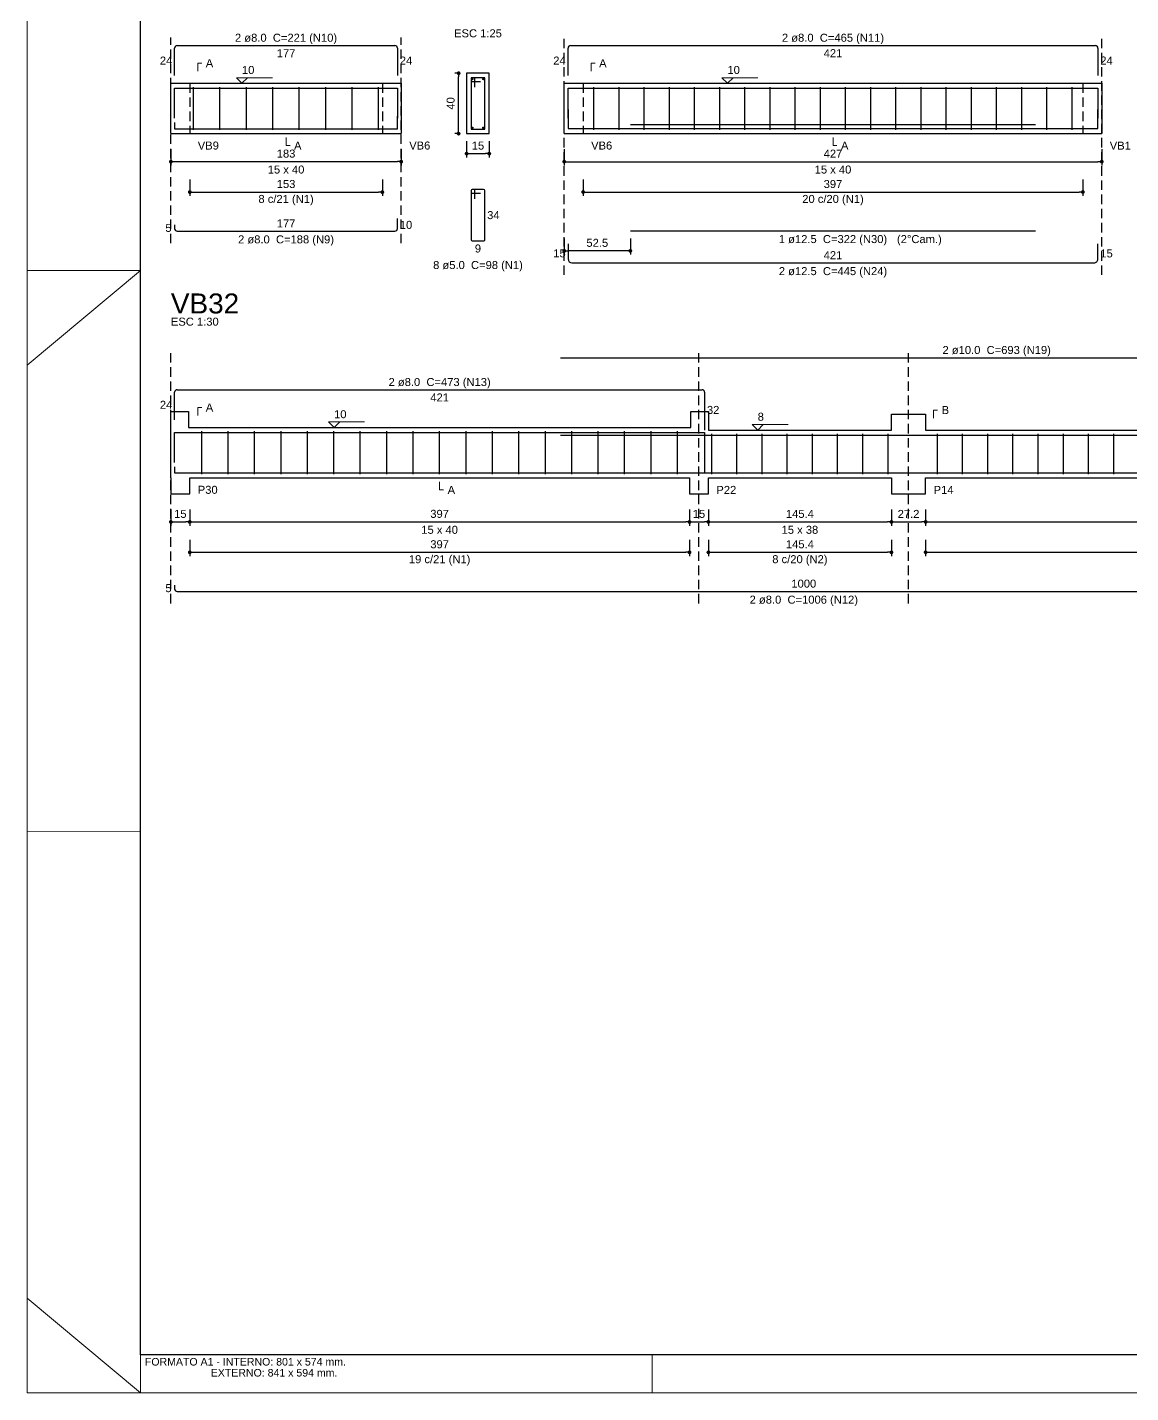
# Model space of a CAD drawing. Header units: millimetres. Extents: x 0 to 84.1, y 0 to 59.4.
# Drawn here: x 0 to 29.22, y 0 to 36.14 of the extents above; entities that cross this region are included whole.
import ezdxf

# ---------------------------------------------------------------- set-up
doc = ezdxf.new("R2010")
doc.units = ezdxf.units.MM
doc.header["$MEASUREMENT"] = 0
doc.linetypes.add('Dashed2', pattern=[0.375, 0.25, -0.125])
doc.layers.get('0').update_dxf_attribs({"color": 1, "lineweight": 13})
for name, color, linetype, lineweight in [('Descrição da armadura', 2, 'Continuous', 20), ('DT-Forma', 4, 'Continuous', 30), ('DT-Pontilhado', 7, 'Dashed2', 25), ('DT-Textos', 2, 'Continuous', 20), ('DT-Título', 3, 'Continuous', 25), ('FOLHA EXTERNA', 1, 'Continuous', 13), ('Folha_padrão', 3, 'Continuous', 25), ('Textos armaduras', 1, 'Continuous', 13)]:
    doc.layers.add(name, color=color, linetype=linetype, lineweight=lineweight)
for name, color, linetype in [('DT-Arm complementar', 252, 'Continuous'), ('DT-Barras na forma', 170, 'Continuous'), ('DT-Barras no corte', 170, 'Continuous'), ('DT-Barras rebatidas', 170, 'Continuous'), ('DT-Cotas', 12, 'Continuous')]:
    doc.layers.add(name, color=color, linetype=linetype)
doc.styles.add('Arial', font='')
doc.styles.get('Arial').set_extended_font_data('Arial')
doc.dimstyles.new('UM_25.000000', dxfattribs={"dimtxt": 0.18, "dimasz": 0.1, "dimexe": 0.1, "dimexo": 0.2, "dimgap": 0, "dimtad": 1, "dimtih": 1, "dimtoh": 1, "dimdec": 1, "dimlfac": 25, "dimzin": 0, "dimdsep": 46, "dimtxsty": 'Standard', "dimcen": 0.09, "dimdle": 0.1, "dimadec": 1, "dimazin": 2, "dimtfac": 1, "dimtdec": 4, "dimtofl": 0, "dimtmove": 0, "dimatfit": 3, "dimfxl": 1, "dimtolj": 1, "dimarcsym": 0})
doc.dimstyles.new('UM_30.000300', dxfattribs={"dimtxt": 0.18, "dimasz": 0.1, "dimexe": 0.1, "dimexo": 0.2, "dimgap": 0, "dimtad": 1, "dimtih": 1, "dimtoh": 1, "dimdec": 1, "dimlfac": 30.0003, "dimzin": 0, "dimdsep": 46, "dimtxsty": 'Standard', "dimcen": 0.09, "dimdle": 0.1, "dimadec": 1, "dimazin": 2, "dimtfac": 1, "dimtdec": 4, "dimtofl": 0, "dimtmove": 0, "dimatfit": 3, "dimfxl": 1, "dimtolj": 1, "dimarcsym": 0})

# ---------------------------------------------------------------- blocks, each defined once
blk = doc.blocks.new('_Dot')
at = {"color": 0, "linetype": 'ByBlock', "lineweight": -2}
blk.add_line((-0.5, 0), (-1, 0), dxfattribs=at)
at = {"color": 0, "linetype": 'ByBlock', "const_width": 0.5}
blk.add_lwpolyline([(-0.25, 0, 1), (0.25, 0, 1)], format="xyb", close=True, dxfattribs=at)
blk = doc.blocks.new('*D55')
at = {"layer": 'Defpoints', "color": 0}
for p in [(3.80242, 33.11692), (9.90242, 33.11692), (9.90242, 32.58742)]:
    blk.add_point(p, dxfattribs=at)
at = {"layer": 'DT-Cotas', "color": 0, "lineweight": -2}
for p, q in [((3.80242, 32.91692), (3.80242, 32.48742)), ((9.90242, 32.91692), (9.90242, 32.48742)), ((3.90242, 32.58742), (9.80242, 32.58742))]:
    blk.add_line(p, q, dxfattribs=at)
at = {"layer": 'DT-Cotas', "color": 0, "lineweight": -2, "xscale": 0.1, "yscale": 0.1, "zscale": 0.1, "rotation": 180}
blk.add_blockref('_Dot', (3.80242, 32.58742), dxfattribs=at)
at = {"layer": 'DT-Cotas', "color": 0, "lineweight": -2, "xscale": 0.1, "yscale": 0.1, "zscale": 0.1}
blk.add_blockref('_Dot', (9.90242, 32.58742), dxfattribs=at)
at = {"layer": 'DT-Cotas', "insert": (6.85242, 32.79922), "char_height": 0.2118, "attachment_point": 5, "rotation": 0.00573, "style": 'Arial'}
blk.add_mtext('\\A1;183', dxfattribs=at)
blk = doc.blocks.new('*D56')
at = {"layer": 'Defpoints', "color": 0}
for p in [(11.42272, 34.92872), (11.63452, 34.92872), (11.63452, 33.32872)]:
    blk.add_point(p, dxfattribs=at)
at = {"layer": 'DT-Cotas', "color": 0, "lineweight": -2}
for p, q in [((11.43452, 34.92872), (11.32272, 34.92872)), ((11.42272, 33.42872), (11.42272, 34.82872)), ((11.43452, 33.32872), (11.32272, 33.32872))]:
    blk.add_line(p, q, dxfattribs=at)
at = {"layer": 'DT-Cotas', "color": 0, "lineweight": -2, "xscale": 0.1, "yscale": 0.1, "zscale": 0.1}
for p, rotation in [((11.42272, 34.92872), 90), ((11.42272, 33.32872), 270)]:
    blk.add_blockref('_Dot', p, dxfattribs=dict(at, rotation=rotation))
at = {"layer": 'DT-Cotas', "insert": (11.21092, 34.12872), "char_height": 0.2118, "attachment_point": 5, "rotation": 90, "style": 'Arial'}
blk.add_mtext('\\A1;40', dxfattribs=at)
blk = doc.blocks.new('*D57')
at = {"layer": 'Defpoints', "color": 0}
for p in [(11.63452, 33.32872), (12.23452, 33.32872), (12.23452, 32.79922)]:
    blk.add_point(p, dxfattribs=at)
at = {"layer": 'DT-Cotas', "color": 0, "lineweight": -2}
for p, q in [((11.63452, 33.12872), (11.63452, 32.69922)), ((12.23452, 33.12872), (12.23452, 32.69922)), ((11.73452, 32.79922), (12.13452, 32.79922))]:
    blk.add_line(p, q, dxfattribs=at)
at = {"layer": 'DT-Cotas', "color": 0, "lineweight": -2, "xscale": 0.1, "yscale": 0.1, "zscale": 0.1, "rotation": 180}
blk.add_blockref('_Dot', (11.63452, 32.79922), dxfattribs=at)
at = {"layer": 'DT-Cotas', "color": 0, "lineweight": -2, "xscale": 0.1, "yscale": 0.1, "zscale": 0.1}
blk.add_blockref('_Dot', (12.23452, 32.79922), dxfattribs=at)
at = {"layer": 'DT-Cotas', "insert": (11.93452, 33.01102), "char_height": 0.2118, "attachment_point": 5, "rotation": 0.00573, "style": 'Arial'}
blk.add_mtext('\\A1;15', dxfattribs=at)
blk = doc.blocks.new('*D58')
at = {"layer": 'Defpoints', "color": 0}
for p in [(4.30242, 32.31208), (9.40242, 32.31208), (9.40242, 31.78258)]:
    blk.add_point(p, dxfattribs=at)
at = {"layer": 'DT-Cotas', "color": 0, "lineweight": -2}
for p, q in [((4.30242, 32.11208), (4.30242, 31.68258)), ((9.40242, 32.11208), (9.40242, 31.68258)), ((4.40242, 31.78258), (9.30242, 31.78258))]:
    blk.add_line(p, q, dxfattribs=at)
at = {"layer": 'DT-Cotas', "color": 0, "lineweight": -2, "xscale": 0.1, "yscale": 0.1, "zscale": 0.1, "rotation": 180}
blk.add_blockref('_Dot', (4.30242, 31.78258), dxfattribs=at)
at = {"layer": 'DT-Cotas', "color": 0, "lineweight": -2, "xscale": 0.1, "yscale": 0.1, "zscale": 0.1}
blk.add_blockref('_Dot', (9.40242, 31.78258), dxfattribs=at)
at = {"layer": 'DT-Cotas', "insert": (6.85242, 31.99438), "char_height": 0.2118, "attachment_point": 5, "style": 'Arial'}
blk.add_mtext('\\A1;153', dxfattribs=at)
blk = doc.blocks.new('*D59')
at = {"layer": 'Defpoints', "color": 0}
for p in [(14.22, 33.117), (28.453, 33.117), (28.453, 32.587)]:
    blk.add_point(p, dxfattribs=at)
at = {"layer": 'DT-Cotas', "color": 0, "lineweight": -2}
for p, q in [((14.22, 32.917), (14.22, 32.487)), ((28.453, 32.917), (28.453, 32.487)), ((14.32, 32.587), (28.353, 32.587))]:
    blk.add_line(p, q, dxfattribs=at)
at = {"layer": 'DT-Cotas', "color": 0, "lineweight": -2, "xscale": 0.1, "yscale": 0.1, "zscale": 0.1, "rotation": 180}
blk.add_blockref('_Dot', (14.22, 32.587), dxfattribs=at)
at = {"layer": 'DT-Cotas', "color": 0, "lineweight": -2, "xscale": 0.1, "yscale": 0.1, "zscale": 0.1}
blk.add_blockref('_Dot', (28.453, 32.587), dxfattribs=at)
at = {"layer": 'DT-Cotas', "insert": (21.336, 32.799), "char_height": 0.2118, "attachment_point": 5, "rotation": 0.0057, "style": 'Arial'}
blk.add_mtext('\\A1;427', dxfattribs=at)
blk = doc.blocks.new('*D60')
at = {"layer": 'Defpoints', "color": 0}
for p in [(14.21954, 30.75518), (15.96954, 30.75518), (14.21954, 30.22568)]:
    blk.add_point(p, dxfattribs=at)
at = {"layer": 'DT-Cotas', "color": 0, "lineweight": -2}
for p, q in [((14.21954, 30.55518), (14.21954, 30.12568)), ((15.96954, 30.55518), (15.96954, 30.12568)), ((15.86954, 30.22568), (14.31954, 30.22568))]:
    blk.add_line(p, q, dxfattribs=at)
at = {"layer": 'DT-Cotas', "color": 0, "lineweight": -2, "xscale": 0.1, "yscale": 0.1, "zscale": 0.1, "rotation": 180}
blk.add_blockref('_Dot', (14.21954, 30.22568), dxfattribs=at)
at = {"layer": 'DT-Cotas', "color": 0, "lineweight": -2, "xscale": 0.1, "yscale": 0.1, "zscale": 0.1}
blk.add_blockref('_Dot', (15.96954, 30.22568), dxfattribs=at)
at = {"layer": 'DT-Cotas', "insert": (15.09454, 30.43748), "char_height": 0.2118, "attachment_point": 5, "rotation": 0.00573, "style": 'Arial'}
blk.add_mtext('\\A1;52.5', dxfattribs=at)
blk = doc.blocks.new('*D63')
at = {"layer": 'Defpoints', "color": 0}
for p in [(14.72, 32.312), (27.953, 32.312), (27.953, 31.783)]:
    blk.add_point(p, dxfattribs=at)
at = {"layer": 'DT-Cotas', "color": 0, "lineweight": -2}
for p, q in [((14.72, 32.112), (14.72, 31.683)), ((27.953, 32.112), (27.953, 31.683)), ((14.82, 31.783), (27.853, 31.783))]:
    blk.add_line(p, q, dxfattribs=at)
at = {"layer": 'DT-Cotas', "color": 0, "lineweight": -2, "xscale": 0.1, "yscale": 0.1, "zscale": 0.1, "rotation": 180}
blk.add_blockref('_Dot', (14.72, 31.783), dxfattribs=at)
at = {"layer": 'DT-Cotas', "color": 0, "lineweight": -2, "xscale": 0.1, "yscale": 0.1, "zscale": 0.1}
blk.add_blockref('_Dot', (27.953, 31.783), dxfattribs=at)
at = {"layer": 'DT-Cotas', "insert": (21.336, 31.994), "char_height": 0.2118, "attachment_point": 5, "style": 'Arial'}
blk.add_mtext('\\A1;397', dxfattribs=at)
blk = doc.blocks.new('*D64')
at = {"layer": 'Defpoints', "color": 0}
for p in [(3.80242, 23.580347), (4.30242, 23.580347), (4.30242, 23.050847)]:
    blk.add_point(p, dxfattribs=at)
at = {"layer": 'DT-Cotas', "color": 0, "lineweight": -2}
for p, q in [((3.80242, 23.380347), (3.80242, 22.950847)), ((4.30242, 23.380347), (4.30242, 22.950847)), ((3.90242, 23.050847), (4.20242, 23.050847))]:
    blk.add_line(p, q, dxfattribs=at)
at = {"layer": 'DT-Cotas', "color": 0, "lineweight": -2, "xscale": 0.1, "yscale": 0.1, "zscale": 0.1, "rotation": 180}
blk.add_blockref('_Dot', (3.80242, 23.050847), dxfattribs=at)
at = {"layer": 'DT-Cotas', "color": 0, "lineweight": -2, "xscale": 0.1, "yscale": 0.1, "zscale": 0.1}
blk.add_blockref('_Dot', (4.30242, 23.050847), dxfattribs=at)
at = {"layer": 'DT-Cotas', "insert": (4.05242, 23.262647), "char_height": 0.2118, "attachment_point": 5, "rotation": 0.0057296, "style": 'Arial'}
blk.add_mtext('\\A1;15', dxfattribs=at)
blk = doc.blocks.new('*D65')
at = {"layer": 'Defpoints', "color": 0}
for p in [(4.302, 23.58), (17.536, 23.58), (17.536, 23.051)]:
    blk.add_point(p, dxfattribs=at)
at = {"layer": 'DT-Cotas', "color": 0, "lineweight": -2}
for p, q in [((4.302, 23.38), (4.302, 22.951)), ((17.536, 23.38), (17.536, 22.951)), ((4.402, 23.051), (17.436, 23.051))]:
    blk.add_line(p, q, dxfattribs=at)
at = {"layer": 'DT-Cotas', "color": 0, "lineweight": -2, "xscale": 0.1, "yscale": 0.1, "zscale": 0.1, "rotation": 180}
blk.add_blockref('_Dot', (4.302, 23.051), dxfattribs=at)
at = {"layer": 'DT-Cotas', "color": 0, "lineweight": -2, "xscale": 0.1, "yscale": 0.1, "zscale": 0.1}
blk.add_blockref('_Dot', (17.536, 23.051), dxfattribs=at)
at = {"layer": 'DT-Cotas', "insert": (10.919, 23.263), "char_height": 0.2118, "attachment_point": 5, "style": 'Arial'}
blk.add_mtext('\\A1;397', dxfattribs=at)
blk = doc.blocks.new('*D66')
at = {"layer": 'Defpoints', "color": 0}
for p in [(17.535753, 23.580347), (18.035759, 23.580347), (18.035759, 23.050847)]:
    blk.add_point(p, dxfattribs=at)
at = {"layer": 'DT-Cotas', "color": 0, "lineweight": -2}
for p, q in [((17.535753, 23.380347), (17.535753, 22.950847)), ((18.035759, 23.380347), (18.035759, 22.950847)), ((17.635753, 23.050847), (17.935759, 23.050847))]:
    blk.add_line(p, q, dxfattribs=at)
at = {"layer": 'DT-Cotas', "color": 0, "lineweight": -2, "xscale": 0.1, "yscale": 0.1, "zscale": 0.1, "rotation": 180}
blk.add_blockref('_Dot', (17.535753, 23.050847), dxfattribs=at)
at = {"layer": 'DT-Cotas', "color": 0, "lineweight": -2, "xscale": 0.1, "yscale": 0.1, "zscale": 0.1}
blk.add_blockref('_Dot', (18.035759, 23.050847), dxfattribs=at)
at = {"layer": 'DT-Cotas', "insert": (17.785756, 23.262647), "char_height": 0.2118, "attachment_point": 5, "rotation": 0.0057296, "style": 'Arial'}
blk.add_mtext('\\A1;15', dxfattribs=at)
blk = doc.blocks.new('*D67')
at = {"layer": 'Defpoints', "color": 0}
for p in [(18.035759, 23.580347), (22.883653, 23.580347), (22.883653, 23.050847)]:
    blk.add_point(p, dxfattribs=at)
at = {"layer": 'DT-Cotas', "color": 0, "lineweight": -2}
for p, q in [((18.035759, 23.380347), (18.035759, 22.950847)), ((22.883653, 23.380347), (22.883653, 22.950847)), ((18.135759, 23.050847), (22.783653, 23.050847))]:
    blk.add_line(p, q, dxfattribs=at)
at = {"layer": 'DT-Cotas', "color": 0, "lineweight": -2, "xscale": 0.1, "yscale": 0.1, "zscale": 0.1, "rotation": 180}
blk.add_blockref('_Dot', (18.035759, 23.050847), dxfattribs=at)
at = {"layer": 'DT-Cotas', "color": 0, "lineweight": -2, "xscale": 0.1, "yscale": 0.1, "zscale": 0.1}
blk.add_blockref('_Dot', (22.883653, 23.050847), dxfattribs=at)
at = {"layer": 'DT-Cotas', "insert": (20.459706, 23.262647), "char_height": 0.2118, "attachment_point": 5, "rotation": 0.0057296, "style": 'Arial'}
blk.add_mtext('\\A1;145.4', dxfattribs=at)
blk = doc.blocks.new('*D68')
at = {"layer": 'Defpoints', "color": 0}
for p in [(22.883653, 23.580347), (23.789691, 23.580347), (23.789691, 23.050847)]:
    blk.add_point(p, dxfattribs=at)
at = {"layer": 'DT-Cotas', "color": 0, "lineweight": -2}
for p, q in [((22.883653, 23.380347), (22.883653, 22.950847)), ((23.789691, 23.380347), (23.789691, 22.950847)), ((22.983653, 23.050847), (23.689691, 23.050847))]:
    blk.add_line(p, q, dxfattribs=at)
at = {"layer": 'DT-Cotas', "color": 0, "lineweight": -2, "xscale": 0.1, "yscale": 0.1, "zscale": 0.1, "rotation": 180}
blk.add_blockref('_Dot', (22.883653, 23.050847), dxfattribs=at)
at = {"layer": 'DT-Cotas', "color": 0, "lineweight": -2, "xscale": 0.1, "yscale": 0.1, "zscale": 0.1}
blk.add_blockref('_Dot', (23.789691, 23.050847), dxfattribs=at)
at = {"layer": 'DT-Cotas', "insert": (23.336672, 23.262647), "char_height": 0.2118, "attachment_point": 5, "rotation": 0.0057296, "style": 'Arial'}
blk.add_mtext('\\A1;27.2', dxfattribs=at)
blk = doc.blocks.new('*D69')
at = {"layer": 'Defpoints', "color": 0}
for p in [(23.789691, 23.580347), (36.415577, 23.580347), (36.415577, 23.050847)]:
    blk.add_point(p, dxfattribs=at)
at = {"layer": 'DT-Cotas', "color": 0, "lineweight": -2}
for p, q in [((23.789691, 23.380347), (23.789691, 22.950847)), ((36.415577, 23.380347), (36.415577, 22.950847)), ((23.889691, 23.050847), (36.315577, 23.050847))]:
    blk.add_line(p, q, dxfattribs=at)
at = {"layer": 'DT-Cotas', "color": 0, "lineweight": -2, "xscale": 0.1, "yscale": 0.1, "zscale": 0.1, "rotation": 180}
blk.add_blockref('_Dot', (23.789691, 23.050847), dxfattribs=at)
at = {"layer": 'DT-Cotas', "color": 0, "lineweight": -2, "xscale": 0.1, "yscale": 0.1, "zscale": 0.1}
blk.add_blockref('_Dot', (36.415577, 23.050847), dxfattribs=at)
at = {"layer": 'DT-Cotas', "insert": (30.102634, 23.262647), "char_height": 0.2118, "attachment_point": 5, "style": 'Arial'}
blk.add_mtext('\\A1;378.8', dxfattribs=at)
blk = doc.blocks.new('*D75')
at = {"layer": 'Defpoints', "color": 0}
for p in [(4.302, 22.776), (17.536, 22.776), (17.536, 22.246)]:
    blk.add_point(p, dxfattribs=at)
at = {"layer": 'DT-Cotas', "color": 0, "lineweight": -2}
for p, q in [((4.302, 22.576), (4.302, 22.146)), ((17.536, 22.576), (17.536, 22.146)), ((4.402, 22.246), (17.436, 22.246))]:
    blk.add_line(p, q, dxfattribs=at)
at = {"layer": 'DT-Cotas', "color": 0, "lineweight": -2, "xscale": 0.1, "yscale": 0.1, "zscale": 0.1, "rotation": 180}
blk.add_blockref('_Dot', (4.302, 22.246), dxfattribs=at)
at = {"layer": 'DT-Cotas', "color": 0, "lineweight": -2, "xscale": 0.1, "yscale": 0.1, "zscale": 0.1}
blk.add_blockref('_Dot', (17.536, 22.246), dxfattribs=at)
at = {"layer": 'DT-Cotas', "insert": (10.919, 22.458), "char_height": 0.2118, "attachment_point": 5, "style": 'Arial'}
blk.add_mtext('\\A1;397', dxfattribs=at)
blk = doc.blocks.new('*D76')
at = {"layer": 'Defpoints', "color": 0}
for p in [(18.035759, 22.775507), (22.883653, 22.775507), (22.883653, 22.246007)]:
    blk.add_point(p, dxfattribs=at)
at = {"layer": 'DT-Cotas', "color": 0, "lineweight": -2}
for p, q in [((18.035759, 22.575507), (18.035759, 22.146007)), ((22.883653, 22.575507), (22.883653, 22.146007)), ((18.135759, 22.246007), (22.783653, 22.246007))]:
    blk.add_line(p, q, dxfattribs=at)
at = {"layer": 'DT-Cotas', "color": 0, "lineweight": -2, "xscale": 0.1, "yscale": 0.1, "zscale": 0.1, "rotation": 180}
blk.add_blockref('_Dot', (18.035759, 22.246007), dxfattribs=at)
at = {"layer": 'DT-Cotas', "color": 0, "lineweight": -2, "xscale": 0.1, "yscale": 0.1, "zscale": 0.1}
blk.add_blockref('_Dot', (22.883653, 22.246007), dxfattribs=at)
at = {"layer": 'DT-Cotas', "insert": (20.459706, 22.457807), "char_height": 0.2118, "attachment_point": 5, "rotation": 0.0057296, "style": 'Arial'}
blk.add_mtext('\\A1;145.4', dxfattribs=at)
blk = doc.blocks.new('*D77')
at = {"layer": 'Defpoints', "color": 0}
for p in [(23.789691, 22.775507), (36.415577, 22.775507), (36.415577, 22.246007)]:
    blk.add_point(p, dxfattribs=at)
at = {"layer": 'DT-Cotas', "color": 0, "lineweight": -2}
for p, q in [((23.789691, 22.575507), (23.789691, 22.146007)), ((36.415577, 22.575507), (36.415577, 22.146007)), ((23.889691, 22.246007), (36.315577, 22.246007))]:
    blk.add_line(p, q, dxfattribs=at)
at = {"layer": 'DT-Cotas', "color": 0, "lineweight": -2, "xscale": 0.1, "yscale": 0.1, "zscale": 0.1, "rotation": 180}
blk.add_blockref('_Dot', (23.789691, 22.246007), dxfattribs=at)
at = {"layer": 'DT-Cotas', "color": 0, "lineweight": -2, "xscale": 0.1, "yscale": 0.1, "zscale": 0.1}
blk.add_blockref('_Dot', (36.415577, 22.246007), dxfattribs=at)
at = {"layer": 'DT-Cotas', "insert": (30.102634, 22.457807), "char_height": 0.2118, "attachment_point": 5, "style": 'Arial'}
blk.add_mtext('\\A1;378.8', dxfattribs=at)

msp = doc.modelspace()

# ---------------------------------------------------------------- linework, layer by layer
at = {"layer": 'DT-Arm complementar'}
for p, q in [((4.4024, 33.4287), (4.4024, 34.5621)), ((5.1024, 33.4287), (5.1024, 34.5621)), ((5.8024, 33.4287), (5.8024, 34.5621)), ((6.5024, 33.4287), (6.5024, 34.5621)), ((7.2024, 33.4287), (7.2024, 34.5621)), ((7.9024, 33.4287), (7.9024, 34.5621)), ((8.6024, 33.4287), (8.6024, 34.5621)), ((9.3024, 33.4287), (9.3024, 34.5621)), ((15.0029, 33.4287), (15.0029, 34.5621)), ((15.6695, 33.4287), (15.6695, 34.5621)), ((16.3362, 33.4287), (16.3362, 34.5621)), ((17.0029, 33.4287), (17.0029, 34.5621)), ((17.6695, 33.4287), (17.6695, 34.5621)), ((18.3362, 33.4287), (18.3362, 34.5621)), ((19.0029, 33.4287), (19.0029, 34.5621)), ((19.6695, 33.4287), (19.6695, 34.5621)), ((20.3362, 33.4287), (20.3362, 34.5621)), ((21.0029, 33.4287), (21.0029, 34.5621)), ((21.6695, 33.4287), (21.6695, 34.5621)), ((22.3362, 33.4287), (22.3362, 34.5621)), ((23.0029, 33.4287), (23.0029, 34.5621)), ((23.6695, 33.4287), (23.6695, 34.5621)), ((24.3362, 33.4287), (24.3362, 34.5621)), ((25.0029, 33.4287), (25.0029, 34.5621)), ((25.6695, 33.4287), (25.6695, 34.5621)), ((26.3362, 33.4287), (26.3362, 34.5621)), ((27.0029, 33.4287), (27.0029, 34.5621)), ((27.6695, 33.4287), (27.6695, 34.5621)), ((4.6191, 24.3157), (4.6191, 25.4491)), ((5.3191, 24.3157), (5.3191, 25.4491)), ((6.0191, 24.3157), (6.0191, 25.4491)), ((6.7191, 24.3157), (6.7191, 25.4491)), ((7.4191, 24.3157), (7.4191, 25.4491)), ((8.1191, 24.3157), (8.1191, 25.4491)), ((8.8191, 24.3157), (8.8191, 25.4491)), ((9.5191, 24.3157), (9.5191, 25.4491)), ((10.2191, 24.3157), (10.2191, 25.4491)), ((10.9191, 24.3157), (10.9191, 25.4491)), ((11.6191, 24.3157), (11.6191, 25.4491)), ((12.3191, 24.3157), (12.3191, 25.4491)), ((13.0191, 24.3157), (13.0191, 25.4491)), ((13.7191, 24.3157), (13.7191, 25.4491)), ((14.4191, 24.3157), (14.4191, 25.4491)), ((15.1191, 24.3157), (15.1191, 25.4491)), ((15.8191, 24.3157), (15.8191, 25.4491)), ((16.5191, 24.3157), (16.5191, 25.4491)), ((17.2191, 24.3157), (17.2191, 25.4491)), ((18.1264, 24.3157), (18.1264, 25.3824)), ((18.793, 24.3157), (18.793, 25.3824)), ((19.4597, 24.3157), (19.4597, 25.3824)), ((20.1264, 24.3157), (20.1264, 25.3824)), ((20.793, 24.3157), (20.793, 25.3824)), ((21.4597, 24.3157), (21.4597, 25.3824)), ((22.1264, 24.3157), (22.1264, 25.3824)), ((22.793, 24.3157), (22.793, 25.3824)), ((24.1026, 24.3157), (24.1026, 25.3824)), ((24.7693, 24.3157), (24.7693, 25.3824)), ((25.436, 24.3157), (25.436, 25.3824)), ((26.1026, 24.3157), (26.1026, 25.3824)), ((26.7693, 24.3157), (26.7693, 25.3824)), ((27.436, 24.3157), (27.436, 25.3824)), ((28.1026, 24.3157), (28.1026, 25.3824)), ((28.7693, 24.3157), (28.7693, 25.3824))]:
    msp.add_line(p, q, dxfattribs=at)
at = {"layer": 'DT-Barras na forma'}
for p, q in [((11.8545, 34.8087), (11.7545, 34.8087)), ((11.7545, 34.8087), (11.7545, 33.4487)), ((12.1145, 34.8087), (11.7545, 34.8087)), ((11.7545, 34.8087), (11.7545, 34.7087)), ((11.7545, 34.7087), (12.0045, 34.7087)), ((11.8545, 34.5587), (11.8545, 34.8087)), ((12.1145, 33.4487), (12.1145, 34.8087)), ((11.7545, 33.4487), (12.1145, 33.4487))]:
    msp.add_line(p, q, dxfattribs=at)
for points in [[(3.9024, 33.7357), (3.9024, 34.5321), (9.8024, 34.5321), (9.8024, 33.7357)], [(14.3195, 33.7357), (14.3195, 34.5321), (28.3529, 34.5321), (28.3529, 33.7357)], [(3.9024, 33.6254), (3.9024, 33.4587), (9.8024, 33.4587), (9.8024, 33.7921)], [(14.3195, 33.9662), (14.3195, 33.4662), (28.3529, 33.4662), (28.3529, 33.9662)], [(15.9695, 33.5746), (26.7029, 33.5746)], [(3.9024, 24.6227), (3.9024, 25.4191), (17.9358, 25.4191), (17.9358, 24.3524)], [(14.1191, 25.3491), (37.223, 25.3491)], [(3.9024, 24.5124), (3.9024, 24.3457), (37.223, 24.3457), (37.223, 24.5124)]]:
    msp.add_lwpolyline(points, dxfattribs=at)
at = {"layer": 'DT-Barras no corte'}
for centre in [(11.7905, 34.7727), (12.0785, 34.7727), (11.7905, 33.4847), (12.0785, 33.4847)]:
    msp.add_circle(centre, 0.016, dxfattribs=at)
at = {"layer": 'DT-Barras rebatidas'}
for p, q in [((3.9024, 34.8653), (3.9024, 35.595)), ((3.9691, 35.6616), (9.7357, 35.6616)), ((9.8024, 35.595), (9.8024, 34.8653)), ((14.3195, 34.8653), (14.3195, 35.595)), ((14.3862, 35.6616), (28.2861, 35.6616)), ((28.3527, 35.595), (28.3527, 34.8653)), ((11.7545, 31.822), (11.7545, 30.522)), ((11.7545, 31.822), (11.7545, 31.782)), ((11.8245, 31.852), (11.7845, 31.852)), ((12.0845, 31.852), (11.7845, 31.852)), ((11.8545, 31.602), (11.8545, 31.822)), ((12.1145, 30.522), (12.1145, 31.822)), ((11.7845, 31.752), (12.0045, 31.752)), ((3.9024, 30.9143), (3.9024, 30.8143)), ((3.9691, 30.7477), (9.7357, 30.7477)), ((9.8024, 30.8143), (9.8024, 31.081)), ((15.9695, 30.7552), (26.7028, 30.7552)), ((11.7845, 30.492), (12.0845, 30.492)), ((14.3195, 30.408), (14.3195, 30.0122)), ((28.3527, 30.0122), (28.3527, 30.408)), ((14.4237, 29.908), (28.2486, 29.908)), ((14.1191, 27.3959), (37.2228, 27.3959)), ((3.9024, 25.7523), (3.9024, 26.482)), ((3.9691, 26.5487), (17.869, 26.5487)), ((17.9356, 26.482), (17.9356, 25.482)), ((3.9024, 21.3778), (3.9024, 21.2778)), ((3.9691, 21.2111), (37.156, 21.2111))]:
    msp.add_line(p, q, dxfattribs=at)
for centre, radius, start, end in [((3.9691, 35.595), 0.0667, 90, 179.99998), ((9.7357, 35.595), 0.0667, 0, 90), ((14.3862, 35.595), 0.0667, 90, 179.99998), ((28.2861, 35.595), 0.0667, 0, 90), ((11.7845, 31.822), 0.03, 90.00002, 180), ((11.7845, 31.822), 0.03, 90.00001, 180), ((11.8245, 31.822), 0.03, 0, 90.00002), ((12.0845, 31.822), 0.03, 0.00002, 90.00001), ((11.7845, 31.782), 0.03, 180, 270), ((3.9691, 30.8143), 0.0667, 180, 270), ((9.7357, 30.8143), 0.0667, 270, 0.00002), ((11.7845, 30.522), 0.03, 180, 270), ((12.0845, 30.522), 0.03, 270, 0.00002), ((14.4237, 30.0122), 0.1042, 180, 270), ((28.2486, 30.0122), 0.1042, 270, 0.00002), ((3.9691, 26.482), 0.0667, 90, 179.99998), ((17.869, 26.482), 0.0667, 0, 90), ((3.9691, 21.2778), 0.0667, 180, 270)]:
    msp.add_arc(centre, radius, start, end, dxfattribs=at)
at = {"layer": 'DT-Forma'}
for p, q in [((12.2345, 34.9287), (11.6345, 34.9287)), ((11.6345, 34.9287), (11.6345, 33.3287)), ((12.2345, 33.3287), (12.2345, 34.9287)), ((3.8024, 34.6621), (4.3024, 34.6621)), ((4.3024, 34.6621), (9.4024, 34.6621)), ((9.4024, 34.6621), (9.9024, 34.6621)), ((14.2195, 34.6621), (14.7195, 34.6621)), ((14.7195, 34.6621), (27.9529, 34.6621)), ((27.9529, 34.6621), (28.4529, 34.6621)), ((3.8024, 33.3287), (4.3024, 33.3287)), ((4.3024, 33.3287), (9.4024, 33.3287)), ((9.4024, 33.3287), (9.9024, 33.3287)), ((11.6345, 33.3287), (12.2345, 33.3287)), ((14.2195, 33.3287), (14.7195, 33.3287)), ((14.7195, 33.3287), (27.9529, 33.3287)), ((27.9529, 33.3287), (28.4529, 33.3287)), ((3.8024, 25.5491), (3.8024, 25.9727)), ((3.8024, 25.9727), (4.2691, 25.9727)), ((4.2691, 25.9727), (4.2691, 25.5491)), ((17.5691, 25.5491), (17.5691, 25.9727)), ((17.5691, 25.9727), (18.0358, 25.9727)), ((18.0358, 25.9727), (18.0358, 25.4824)), ((22.8837, 25.4824), (22.8837, 25.906)), ((22.8837, 25.906), (23.7897, 25.906)), ((23.7897, 25.906), (23.7897, 25.4824)), ((4.2691, 25.5491), (17.5691, 25.5491)), ((18.0358, 25.4824), (22.8837, 25.4824)), ((23.7897, 25.4824), (36.4156, 25.4824)), ((3.8024, 24.2157), (3.8024, 23.7921)), ((4.3024, 23.7921), (4.3024, 24.2157)), ((4.3024, 24.2157), (17.5358, 24.2157)), ((17.5358, 24.2157), (17.5358, 23.7921)), ((18.0358, 23.7921), (18.0358, 24.2157)), ((18.0358, 24.2157), (22.8837, 24.2157)), ((22.8837, 24.2157), (22.8837, 23.7921)), ((23.7897, 23.7921), (23.7897, 24.2157)), ((23.7897, 24.2157), (36.4156, 24.2157)), ((3.8024, 23.7921), (4.3024, 23.7921)), ((17.5358, 23.7921), (18.0358, 23.7921)), ((22.8837, 23.7921), (23.7897, 23.7921))]:
    msp.add_line(p, q, dxfattribs=at)
at = {"layer": 'DT-Forma', "linetype": 'Continuous'}
for p, q in [((3.8024, 33.3287), (3.8024, 34.6621)), ((9.9024, 34.6621), (9.9024, 33.3287)), ((14.2195, 33.3287), (14.2195, 34.6621)), ((28.4529, 34.6621), (28.4529, 33.3287)), ((3.8024, 24.2157), (3.8024, 25.5491))]:
    msp.add_line(p, q, dxfattribs=at)
at = {"layer": 'DT-Pontilhado'}
for p, q in [((3.8024, 30.43), (3.8024, 35.8735)), ((9.9024, 30.43), (9.9024, 35.8735)), ((14.2195, 29.5903), (14.2195, 35.8735)), ((28.4529, 29.5903), (28.4529, 35.8735)), ((4.3024, 34.6621), (4.3024, 33.3287)), ((9.4024, 34.6621), (9.4024, 33.3287)), ((14.7195, 34.6621), (14.7195, 33.3287)), ((27.9529, 34.6621), (27.9529, 33.3287)), ((3.8024, 20.8934), (3.8024, 27.6077)), ((17.7858, 20.8934), (17.7858, 27.6077)), ((23.3367, 20.8934), (23.3367, 27.6077))]:
    msp.add_line(p, q, dxfattribs=at)
at = {"layer": 'DT-Textos'}
for points in [[(4.5142, 34.9798), (4.5142, 35.1916), (4.6201, 35.1916)], [(14.9313, 34.9798), (14.9313, 35.1916), (15.0372, 35.1916)], [(5.8324, 34.8103), (5.6842, 34.6621), (5.5359, 34.8103), (6.489, 34.8103)], [(18.6895, 34.8103), (18.5413, 34.6621), (18.393, 34.8103), (19.3461, 34.8103)], [(6.8524, 33.2228), (6.8524, 33.011), (6.9583, 33.011)], [(21.3362, 33.2228), (21.3362, 33.011), (21.4421, 33.011)], [(4.5142, 25.8668), (4.5142, 26.0786), (4.6201, 26.0786)], [(8.2724, 25.6973), (8.1242, 25.5491), (7.9759, 25.6973), (8.929, 25.6973)], [(24.0015, 25.8001), (24.0015, 26.0119), (24.1074, 26.0119)], [(19.4901, 25.6307), (19.3419, 25.4824), (19.1936, 25.6307), (20.1467, 25.6307)], [(10.9191, 24.1098), (10.9191, 23.898), (11.025, 23.898)]]:
    msp.add_lwpolyline(points, dxfattribs=at)
at = {"layer": 'FOLHA EXTERNA', "color": 2}
for p, q in [((3, 29.7077), (0, 29.7081)), ((3, 29.7077), (0, 27.2001)), ((3, 14.8577), (0, 14.8501)), ((3, 0.0001), (0, 2.5001))]:
    msp.add_line(p, q, dxfattribs=at)
at = {"layer": 'FOLHA EXTERNA', "color": 2, "linetype": 'Continuous'}
for points in [[(0, 0), (84.1, 0), (84.1, 59.4), (0, 59.4), (0, 0)], [(3, 29.7076), (0, 29.708)], [(3, 1.0076), (3, 0)], [(16.55, 1.0076), (16.55, 0)]]:
    msp.add_lwpolyline(points, dxfattribs=at)
at = {"layer": 'Folha_padrão', "color": 6, "linetype": 'Continuous'}
msp.add_lwpolyline([(3, 58.4), (83.1, 58.4), (83.1, 1), (3, 1), (3, 58.4)], dxfattribs=at)

# ---------------------------------------------------------------- texts
at = {"layer": 'Descrição da armadura', "char_height": 0.2118, "attachment_point": 8, "line_spacing_factor": 0.9, "style": 'Arial'}
for s, insert, width in [('2 ø8.0  C=221 (N10)', (6.852, 35.6981), 5.409617), ('2 ø8.0  C=465 (N11)', (21.3361, 35.6981), 5.409617), ('8 c/21 (N1)', (6.8524, 31.431), 2.79576), ('20 c/20 (N1)', (21.3362, 31.431), 3.04992), ('2 ø8.0  C=188 (N9)', (6.852, 30.3601), 5.080617), ('1 ø12.5  C=322 (N30)', (21.3361, 30.3681), 5.738617), ('8 ø5.0  C=98 (N1)', (11.935, 29.6811), 4.751616), ('2 ø12.5  C=445 (N24)', (21.3361, 29.5201), 5.738617), ('2 ø10.0  C=693 (N19)', (25.671, 27.4323), 5.738617), ('2 ø8.0  C=473 (N13)', (10.919, 26.5843), 5.409617), ('19 c/21 (N1)', (10.9191, 21.8944), 3.04992), ('8 c/20 (N2)', (20.4597, 21.8944), 2.79576), ('2 ø8.0  C=1006 (N12)', (20.563, 20.8233), 5.738617)]:
    msp.add_mtext(s, dxfattribs=dict(at, insert=insert, width=width))
at = {"layer": 'DT-Textos', "char_height": 0.2118, "line_spacing_factor": 0.798, "style": 'Arial'}
for s, insert, width, attachment_point in [('ESC 1:25', (11.935, 35.8759), 2.03328, 8), ('A', (4.726, 35.0859), 0.25416, 7), ('10', (5.684, 34.9059), 0.50832, 7), ('A', (15.1431, 35.0859), 0.25416, 7), ('10', (18.5411, 34.9059), 0.50832, 7), ('VB9', (4.514, 32.9049), 0.76248, 7), ('A', (7.064, 32.9049), 0.25416, 7), ('VB6', (10.114, 32.9049), 0.76248, 7), ('VB6', (14.9311, 32.9049), 0.76248, 7), ('A', (21.5481, 32.9049), 0.25416, 7), ('VB1', (28.6651, 32.9049), 0.76248, 7), ('15 x 40', (6.852, 32.2699), 1.77912, 8), ('15 x 40', (21.3361, 32.2699), 1.77912, 8), ('(2%%dCam.)', (23.0301, 30.3681), 2.03328, 7), ('ESC 1:30', (3.802, 28.2432), 2.03328, 7), ('A', (4.726, 25.9732), 0.25416, 7), ('B', (24.213, 25.9062), 0.25416, 7), ('10', (8.124, 25.7922), 0.50832, 7), ('8', (19.342, 25.7262), 0.25416, 7), ('P30', (4.514, 23.7922), 0.76248, 7), ('A', (11.131, 23.7922), 0.25416, 7), ('P22', (18.248, 23.7922), 0.76248, 7), ('P14', (24.001, 23.7922), 0.76248, 7), ('15 x 40', (10.919, 22.7332), 1.77912, 8), ('15 x 38', (20.46, 22.7332), 1.77912, 8)]:
    msp.add_mtext(s, dxfattribs=dict(at, insert=insert, width=width, attachment_point=attachment_point))
at = {"layer": 'DT-Título', "insert": (3.802, 28.561), "char_height": 0.5295, "width": 2.5416, "attachment_point": 7, "line_spacing_factor": 0.798, "style": 'Arial'}
msp.add_mtext('VB32', dxfattribs=at)
at = {"layer": 'FOLHA EXTERNA', "color": 2, "char_height": 0.2, "attachment_point": 7, "line_spacing_factor": 0.9, "style": 'Arial'}
for s, insert, width in [('FORMATO A1 - INTERNO: 801 x 574 mm.', (3.114, 0.716), 16.8), ('EXTERNO: 841 x 594 mm.', (4.859, 0.425), 10.56)]:
    msp.add_mtext(s, dxfattribs=dict(at, insert=insert, width=width))
at = {"layer": 'Textos armaduras', "char_height": 0.2118, "line_spacing_factor": 0.9, "style": 'Arial'}
for s, insert, width, attachment_point in [('177', (6.8524, 35.5644), 1.387001, 2), ('421', (21.3361, 35.5644), 1.387001, 2), ('24', (3.8399, 35.1576), 1.058001, 9), ('24', (9.8649, 35.3694), 1.058001, 1), ('24', (14.257, 35.1576), 1.058001, 9), ('24', (28.4153, 35.3694), 1.058001, 1), ('34', (12.1771, 31.2779), 1.058001, 1), ('5', (3.8211, 30.7251), 0.729, 9), ('177', (6.8524, 30.845), 1.387001, 8), ('10', (9.865, 31.0202), 1.058001, 1), ('9', (11.9345, 30.3947), 0.729, 2), ('15', (14.257, 30.0521), 1.058001, 9), ('421', (21.3361, 30.0053), 1.387001, 8), ('15', (28.4153, 30.2639), 1.058001, 1), ('421', (10.919, 26.4514), 1.387001, 2), ('24', (3.8398, 26.0446), 1.058001, 9), ('32', (17.9982, 26.1212), 1.058001, 1), ('5', (3.8211, 21.1885), 0.729, 9), ('1000', (20.5626, 21.3084), 1.716001, 8)]:
    msp.add_mtext(s, dxfattribs=dict(at, insert=insert, width=width, attachment_point=attachment_point))

# ---------------------------------------------------------------- dimensions: what is measured, and where the dimension line sits
at = {"layer": 'DT-Cotas'}
for base, p1, p2, angle, dimstyle, override, picture, middle, dimtype, turn in [((11.4227, 34.9287), (11.6345, 33.3287), (11.6345, 34.9287), 90, 'UM_25.000000', {"dimtxt": 0.2118, "dimasz": 0.1, "dimexe": 0.1, "dimexo": 0.2, "dimtad": 1, "dimtih": 0, "dimtoh": 0, "dimdec": 1, "dimlfac": 25, "dimzin": 8, "dimtxsty": 'Arial', "dimblk": 'Dot', "dimblk1": 'Dot', "dimblk2": 'Dot', "dimsah": 1, "dimdle": 0.1, "dimse1": 0, "dimse2": 0, "dimclrt": 256, "dimadec": 1, "dimazin": 3, "dimtmove": 2, "dimldrblk": 'Dot'}, '*D56', (11.2109, 34.1287), 160, 90), ((14.2195, 30.2257), (15.9695, 30.7552), (14.2195, 30.7552), 180, 'UM_30.000300', {"dimtxt": 0.2118, "dimasz": 0.1, "dimexe": 0.1, "dimexo": 0.2, "dimtad": 1, "dimtih": 0, "dimtoh": 0, "dimdec": 1, "dimlfac": 30.0003, "dimzin": 8, "dimtxsty": 'Arial', "dimblk": 'Dot', "dimblk1": 'Dot', "dimblk2": 'Dot', "dimsah": 1, "dimdle": 0.1, "dimse1": 0, "dimse2": 0, "dimclrt": 256, "dimadec": 1, "dimazin": 3, "dimtmove": 2, "dimldrblk": 'Dot'}, '*D60', (15.0945, 30.4375), 161, 0.00573)]:
    dim = msp.add_linear_dim(base=base, p1=p1, p2=p2, angle=angle, dimstyle=dimstyle, override=override, dxfattribs=at)
    dim.commit()
    dim.dimension.update_dxf_attribs({"geometry": picture, "text_midpoint": middle, "dimtype": dimtype, "text_rotation": turn})
for base, p1, p2, dimstyle, override, picture, middle in [((12.2345, 32.7992), (11.6345, 33.3287), (12.2345, 33.3287), 'UM_25.000000', {"dimtxt": 0.2118, "dimasz": 0.1, "dimexe": 0.1, "dimexo": 0.2, "dimtad": 1, "dimtih": 0, "dimtoh": 0, "dimdec": 1, "dimlfac": 25, "dimzin": 8, "dimtxsty": 'Arial', "dimblk": 'Dot', "dimblk1": 'Dot', "dimblk2": 'Dot', "dimsah": 1, "dimdle": 0.1, "dimse1": 0, "dimse2": 0, "dimclrt": 256, "dimadec": 1, "dimazin": 3, "dimtmove": 2, "dimldrblk": 'Dot'}, '*D57', (11.9345, 33.011)), ((9.9024, 32.5874), (3.8024, 33.1169), (9.9024, 33.1169), 'UM_30.000300', {"dimtxt": 0.2118, "dimasz": 0.1, "dimexe": 0.1, "dimexo": 0.2, "dimtad": 1, "dimtih": 0, "dimtoh": 0, "dimdec": 1, "dimlfac": 30.0003, "dimzin": 8, "dimtxsty": 'Arial', "dimblk": 'Dot', "dimblk1": 'Dot', "dimblk2": 'Dot', "dimsah": 1, "dimdle": 0.1, "dimse1": 0, "dimse2": 0, "dimclrt": 256, "dimadec": 1, "dimazin": 3, "dimtmove": 2, "dimldrblk": 'Dot'}, '*D55', (6.8524, 32.7992)), ((28.4529, 32.5874), (14.2195, 33.1169), (28.4529, 33.1169), 'UM_30.000300', {"dimtxt": 0.2118, "dimasz": 0.1, "dimexe": 0.1, "dimexo": 0.2, "dimtad": 1, "dimtih": 0, "dimtoh": 0, "dimdec": 1, "dimlfac": 30.0003, "dimzin": 8, "dimtxsty": 'Arial', "dimblk": 'Dot', "dimblk1": 'Dot', "dimblk2": 'Dot', "dimsah": 1, "dimdle": 0.1, "dimse1": 0, "dimse2": 0, "dimclrt": 256, "dimadec": 1, "dimazin": 3, "dimtmove": 2, "dimldrblk": 'Dot'}, '*D59', (21.3362, 32.7992)), ((4.3024, 23.0508), (3.8024, 23.5803), (4.3024, 23.5803), 'UM_30.000300', {"dimtxt": 0.2118, "dimasz": 0.1, "dimexe": 0.1, "dimexo": 0.2, "dimtad": 1, "dimtih": 0, "dimtoh": 0, "dimdec": 1, "dimlfac": 30.0003, "dimzin": 8, "dimtxsty": 'Arial', "dimblk": 'Dot', "dimblk1": 'Dot', "dimblk2": 'Dot', "dimsah": 1, "dimdle": 0.1, "dimse1": 0, "dimse2": 0, "dimclrt": 256, "dimadec": 1, "dimazin": 3, "dimtmove": 2, "dimldrblk": 'Dot'}, '*D64', (4.0524, 23.2626)), ((18.0358, 23.0508), (17.5358, 23.5803), (18.0358, 23.5803), 'UM_30.000300', {"dimtxt": 0.2118, "dimasz": 0.1, "dimexe": 0.1, "dimexo": 0.2, "dimtad": 1, "dimtih": 0, "dimtoh": 0, "dimdec": 1, "dimlfac": 30.0003, "dimzin": 8, "dimtxsty": 'Arial', "dimblk": 'Dot', "dimblk1": 'Dot', "dimblk2": 'Dot', "dimsah": 1, "dimdle": 0.1, "dimse1": 0, "dimse2": 0, "dimclrt": 256, "dimadec": 1, "dimazin": 3, "dimtmove": 2, "dimldrblk": 'Dot'}, '*D66', (17.7858, 23.2626)), ((22.8837, 23.0508), (18.0358, 23.5803), (22.8837, 23.5803), 'UM_30.000300', {"dimtxt": 0.2118, "dimasz": 0.1, "dimexe": 0.1, "dimexo": 0.2, "dimtad": 1, "dimtih": 0, "dimtoh": 0, "dimdec": 1, "dimlfac": 30.0003, "dimzin": 8, "dimtxsty": 'Arial', "dimblk": 'Dot', "dimblk1": 'Dot', "dimblk2": 'Dot', "dimsah": 1, "dimdle": 0.1, "dimse1": 0, "dimse2": 0, "dimclrt": 256, "dimadec": 1, "dimazin": 3, "dimtmove": 2, "dimldrblk": 'Dot'}, '*D67', (20.4597, 23.2626)), ((23.7897, 23.0508), (22.8837, 23.5803), (23.7897, 23.5803), 'UM_30.000300', {"dimtxt": 0.2118, "dimasz": 0.1, "dimexe": 0.1, "dimexo": 0.2, "dimtad": 1, "dimtih": 0, "dimtoh": 0, "dimdec": 1, "dimlfac": 30.0003, "dimzin": 8, "dimtxsty": 'Arial', "dimblk": 'Dot', "dimblk1": 'Dot', "dimblk2": 'Dot', "dimsah": 1, "dimdle": 0.1, "dimse1": 0, "dimse2": 0, "dimclrt": 256, "dimadec": 1, "dimazin": 3, "dimtmove": 2, "dimldrblk": 'Dot'}, '*D68', (23.3367, 23.2626)), ((22.8837, 22.246), (18.0358, 22.7755), (22.8837, 22.7755), 'UM_30.000300', {"dimtxt": 0.2118, "dimasz": 0.1, "dimexe": 0.1, "dimexo": 0.2, "dimtad": 1, "dimtih": 0, "dimtoh": 0, "dimdec": 1, "dimlfac": 30.0003, "dimzin": 8, "dimtxsty": 'Arial', "dimblk": 'Dot', "dimblk1": 'Dot', "dimblk2": 'Dot', "dimsah": 1, "dimdle": 0.1, "dimse1": 0, "dimse2": 0, "dimclrt": 256, "dimadec": 1, "dimazin": 3, "dimtmove": 2, "dimldrblk": 'Dot'}, '*D76', (20.4597, 22.4578))]:
    dim = msp.add_linear_dim(base=base, p1=p1, p2=p2, dimstyle=dimstyle, override=override, dxfattribs=at)
    dim.commit()
    dim.dimension.update_dxf_attribs({"geometry": picture, "text_midpoint": middle, "dimtype": 160, "text_rotation": 0.00573})
for base, p1, p2, picture, middle in [((9.4024, 31.7826), (4.3024, 32.3121), (9.4024, 32.3121), '*D58', (6.8524, 31.9944)), ((27.9529, 31.7826), (14.7195, 32.3121), (27.9529, 32.3121), '*D63', (21.3362, 31.9944)), ((17.5358, 23.0508), (4.3024, 23.5803), (17.5358, 23.5803), '*D65', (10.9191, 23.2626)), ((36.4156, 23.0508), (23.7897, 23.5803), (36.4156, 23.5803), '*D69', (30.1026, 23.2626)), ((17.5358, 22.246), (4.3024, 22.7755), (17.5358, 22.7755), '*D75', (10.9191, 22.4578)), ((36.4156, 22.246), (23.7897, 22.7755), (36.4156, 22.7755), '*D77', (30.1026, 22.4578))]:
    dim = msp.add_linear_dim(base=base, p1=p1, p2=p2, dimstyle='UM_30.000300', override={"dimtxt": 0.2118, "dimasz": 0.1, "dimexe": 0.1, "dimexo": 0.2, "dimtad": 1, "dimtih": 0, "dimtoh": 0, "dimdec": 1, "dimlfac": 30.0003, "dimzin": 8, "dimtxsty": 'Arial', "dimblk": 'Dot', "dimblk1": 'Dot', "dimblk2": 'Dot', "dimsah": 1, "dimdle": 0.1, "dimse1": 0, "dimse2": 0, "dimclrt": 256, "dimadec": 1, "dimazin": 3, "dimtmove": 2, "dimldrblk": 'Dot'}, dxfattribs=at)
    dim.commit()
    dim.dimension.update_dxf_attribs({"geometry": picture, "text_midpoint": middle, "dimtype": 160})

doc.saveas('drawing.dxf')
